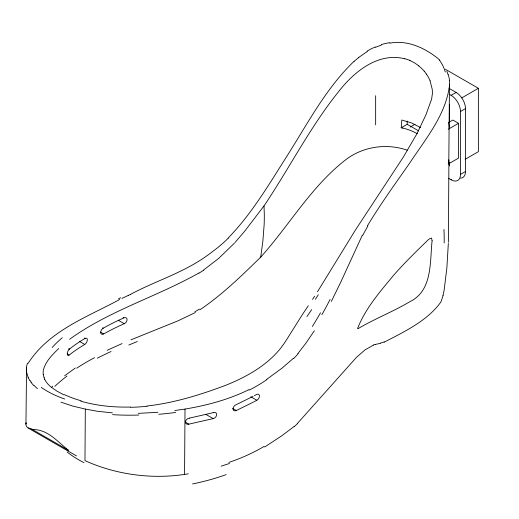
<?xml version="1.0" encoding="UTF-8"?>
<svg xmlns="http://www.w3.org/2000/svg" width="519" height="519" viewBox="0 0 519 519"><rect width="100%" height="100%" fill="white"/><g stroke="black" fill="none" stroke-linecap="round" stroke-linejoin="round"><path stroke-width="0.78" d="M420.598 127.616L411.69 122.964L401.81 120.025L401.2 127.778L407.207 124.313L407.207 121.076M60.931 402.173L72.686 406.066L85.324 409.069L84.967 460.625C116.963 475.106 153.65 479.731 188.261 473.834M184.563 474.424L185.017 409.076C207.042 405.371 228.898 399.552 248.99 389.62M448.351 242.237L448.909 162.415A51.057 29.479 0 0 0 448.792 159.813M448.909 162.415L448.799 163.77L449.448 84.941M27.942 427.928L26.508 426.501L25.95 424.789L26.54 367.724L26.437 371.805L28.188 377.365M448.332 243.437L446.885 267.759L444.16 290.024A37.517 15.213 -77.6 0 1 443.589 292.846L443.018 295.46M449.363 86.524C445.296 115.692 425.418 139.17 409.731 163.011C395.264 183.7 380.433 204.194 367.433 225.856M25.976 424.172L26.119 423.504M199.828 309.856C222.145 294.779 241.549 275.887 260.72 257.1L262.841 241.374L264.126 224.987A201.495 116.334 -60 0 0 264.288 213.711L264.015 205.907C290.355 166.716 311.634 123.983 341.937 87.549C357.046 69.436 379.927 52.419 404.71 58.796M362.372 235.081L340.659 282.381L331.349 301.416M28.149 363.287C49.078 330.577 87.095 317.187 119.746 299.45M317.485 291.775L355.521 229.872L403.244 157.238L416.939 133.72L425.814 115.101L431.6 99.168L432.411 93.621L432.295 89.586L430.082 80.867M314.624 296.219L312.522 299.431M314.391 330.752L305.834 343.267L297.815 353.653M308.325 305.756C299.735 318.115 292.223 331.174 283.964 343.747C270.204 363.598 248.458 376.08 226.518 384.981C200.84 394.706 174.267 402.971 146.883 406.02M264.015 205.907L244.592 231.338L235.042 242.477M260.72 257.1C289.206 225.395 310.894 187.106 344.785 160.488C362.106 146.598 386.311 142.913 407.201 150.199M234.465 243.1L218.869 258.254L203.416 270.165M228.107 238.124C251.397 214.185 268.518 185.205 286.287 157.16C307.326 124.242 325.582 88.626 354.055 61.313M52.763 386.207L51.589 387.382L56.707 390.989L63.999 394.92M297.277 423.608L356.294 357.533L364.851 350.001L373.446 345.096M58.666 348.509C52.413 354.788 45.263 361.471 43.317 370.482A59.302 28.967 3.7 0 0 43.148 371.948L43.22 374.413M293.507 358.22L282.167 368.029L266.734 379.337M294.039 426.547L281.687 435.856L264.716 446.995M64.641 375.788L75.333 368.003M358.746 57.414L367.309 51.485M69.585 339.296C109.048 310.68 156.706 296.823 198.907 273.007M449.357 94.302L451.128 95.321L456.136 92.434A13.228 7.636 60 0 1 465.485 108.627L465.485 171.497A13.228 7.636 60 0 1 460.431 178.173M410.185 127.058L415.057 124.242M461.722 97.922L478.375 88.308L478.375 151.678L465.193 159.288M448.773 178.426L451.128 179.788A13.228 7.636 60 0 0 460.483 174.39L460.483 111.52L465.485 108.627M448.747 122.432L452.879 120.045L458.536 123.308L458.536 158.113L448.202 164.075M448.202 129.276L458.536 123.308M451.128 179.788L451.757 179.425M460.483 174.39L465.485 171.497M195.378 312.529L178.147 320.768L130.989 339.815M254.355 395.699L256.509 394.524A3.594 2.277 -56.4 0 1 259.429 395.9A3.594 2.277 -56.4 0 1 256.84 400.272M253.914 401.823L256.834 400.233L250.846 396.776M253.324 402.134L236.268 410.529A3.607 2.4 -49.3 0 1 233.057 409.063A3.607 2.4 -49.3 0 1 235.911 404.82L253 396.419M121.887 298.399L128.485 295.317M130.405 294.429C152.904 282.297 177.543 274.59 199.218 260.914A158.503 156.271 57.3 0 0 212.206 251.845A142.459 140.915 42 0 0 228.224 238.24M107.18 350.306L122.108 343.572M130.288 294.481L128.602 295.266M124.236 323.7A3.633 2.478 -49.7 0 0 127.071 319.412A3.633 2.478 -49.7 0 0 123.782 317.92L118.468 320.34A214.146 130.678 -3 0 0 103.216 328.196A3.601 2.277 -57.5 0 0 100.692 332.562A3.601 2.277 -57.5 0 0 103.586 333.983A216.371 132.034 -3 0 1 118.903 326.114L124.236 323.674L118.215 320.204M375.406 47.313L381.316 45.101M384.19 342.203C404.405 331.641 427.007 321.086 440.722 302.246A12.748 5.521 -77.8 0 0 441.461 300.533L442.499 297.368A21.934 9.297 -77.6 0 0 443.038 295.473M229.463 463.48L221.172 466.172M375.302 344.454L380.609 343.286M213.581 412.586L189.325 418.152M213.581 412.514A3.627 2.627 -44.6 0 1 216.663 414.752A3.627 2.627 -44.6 0 1 213.16 418.625L188.884 424.14L185.705 422.304M185.017 409.076L174.728 410.529M389.834 43.148C407.246 39.846 424.198 47.651 437.595 58.18A64.174 47.125 -49.5 0 1 439.548 59.996M157.932 412.3L138.314 413.371M130.529 407.045C113.81 407.447 96.956 405.826 80.847 401.193M112.422 412.858L97.838 411.333L85.324 409.069M32.496 429.557C47.716 429.09 57.706 441.916 68.54 450.362L32.496 429.557L31.387 429.33M401.2 127.778L402.783 128.141M409.893 60.483L414.642 62.916L418.865 65.9M445.432 69.287L478.375 88.308M449.058 88.347L456.136 92.434M407.207 124.313L418.645 130.918M123.12 317.511L123.782 317.894M102.606 327.839L103.223 328.196M100.472 332.128L103.586 333.925M232.674 408.453L236.268 410.529M84.454 338.038L85.116 338.42M79.524 341.431L84.766 344.46A190.914 102.84 3.1 0 0 69.196 355.035L67.068 353.809M206.043 414.48L213.166 418.593M68.839 348.593L69.546 349.002A191.135 102.957 3.1 0 1 85.09 338.407M28.603 428.324L76.494 455.909M37.439 388.692L34.046 385.461M424.263 71.155L426.514 74.152M31.198 382.14L29.992 380.466M44.796 379.37L44.057 377.709M446.872 71.187L447.988 74.301M448.676 122.847L449.006 124.657A51.057 29.479 0 0 1 449.149 127.473M449.486 104.728L449.486 122.458M449.486 162.745L449.486 165.963M375.652 95.723L375.652 124.858M84.039 462.624A85.959 78.356 30.8 0 1 67.146 452.049M64.706 399.033A80.108 40.463 4.5 0 1 41.28 387.388M33.729 385.5A69.715 34.04 9.2 0 1 30.913 382.166M29.823 380.472A64.583 30.725 11 0 1 28.052 377.358M26.43 367.712A60.976 29.473 6.4 0 1 27.559 363.177M25.963 423.517A64.453 15.278 -3.2 0 1 26.158 422.79M31.977 428.96A78.239 19.722 -27.8 0 1 28.253 427.747M175.733 412.449A277.01 175.182 9 0 1 158.782 414.305M138.852 415.038A166.482 99.81 7.9 0 1 112.545 414.649M354.12 61.378A94.867 84.72 -25.1 0 1 358.804 57.479M367.108 51.16A59.484 50.778 -26.8 0 1 375.263 46.957M381.206 44.634A45.348 36.596 -26.1 0 1 389.84 42.688M439.444 60.094A64.129 47.125 -48.6 0 1 445.315 72.076M448.111 74.249A57.077 42.519 -26.8 0 1 449.545 80.62M449.409 80.653A52.147 38.536 -30.1 0 1 449.616 84.902M449.473 84.934A47.106 34.611 -31.5 0 1 449.396 86.517M362.82 235.23A194.949 162.084 -37.5 0 1 367.88 226.037M330.11 299.411A225.544 106.492 -74.7 0 1 321.871 314.683M320.502 312.801A248.893 133.532 -77.5 0 1 312.302 326.503M298.075 353.796A88.762 70.941 2.2 0 1 293.78 358.395M266.915 379.584A200.178 174.326 48.3 0 1 249.256 390.08M226.193 474.613A271.087 221.834 26.3 0 1 192.53 483.955M264.197 446.366A227.03 186.619 29.1 0 1 228.873 462.423M297.445 423.679A86.128 55.831 -5 0 1 294.215 426.631M373.453 345.012A46.665 26.281 -73.5 0 1 375.308 344.382M384.268 341.859A50.148 25.113 -59.5 0 1 380.693 342.994M443.972 229.469A188.326 150.984 80 0 1 444.18 242.957M118.475 298.808A83.831 37.887 -13.5 0 1 120.655 297.718M199.296 309.149A103.683 94.458 0.4 0 1 194.865 311.77M128.803 345.051A246.888 61.891 -16.3 0 1 137.308 341.528M97.325 358.188A188.553 64.505 -13.3 0 1 111.098 351.486M76.702 368.198A169.103 63.941 -11.6 0 1 94.555 357.669M54.845 386.337A218.363 87.082 -10 0 1 66.964 376.074M404.749 58.725A41.617 31.594 -25.2 0 1 409.932 60.431M418.775 65.978A59.75 45.185 -24.9 0 1 424.205 71.194M426.475 74.172A62.734 47.709 -28.1 0 1 430.128 80.841M318.322 294.747A212.712 66.977 -63.5 0 1 315.357 299.314M311.66 309.648A197.992 38.581 -60.8 0 1 306.924 316.596M147.026 406.273A132.377 75.223 7 0 1 130.613 407.311M81.185 400.811A69.728 33.132 7.2 0 1 64.479 394.667M51.413 387.382A49.318 23.893 7 0 1 44.705 379.376M44.186 377.709A51.232 24.86 6.5 0 1 43.278 374.413M52.172 347.483A221.373 101.854 -3.1 0 1 62.261 337.707M203.506 270.282A108.186 98.461 -3.9 0 1 198.998 273.13M188.884 424.179A3.665 2.718 -36.8 0 1 185.497 421.889A3.665 2.718 -36.8 0 1 189.325 418.158M69.066 349.456A3.75 1.674 -69.3 0 1 69.546 348.995M69.17 355.126A3.639 1.622 -69.2 0 1 67.347 353.874A3.639 1.622 -69.2 0 1 69.053 349.339M85.11 338.505A3.601 1.875 -61.7 0 1 87.322 339.99A3.601 1.875 -61.7 0 1 84.772 344.408M402.848 128.05A46.716 26.969 0 0 1 417.25 133.675M451.128 95.321A13.228 7.636 60 0 1 460.483 111.52M432.1 240.732C429.803 261.926 432.71 290.614 409.893 301.675C393.104 311.705 374.471 318.822 357.812 328.806A0.895 0.35 -72.3 0 1 357.708 328.203C365.648 307.962 380.414 291.224 394.122 274.687C403.711 263.814 414.039 253.622 424.393 243.476C426.702 241.692 428.551 238.461 431.516 238.046L432.1 240.732"/></g></svg>
